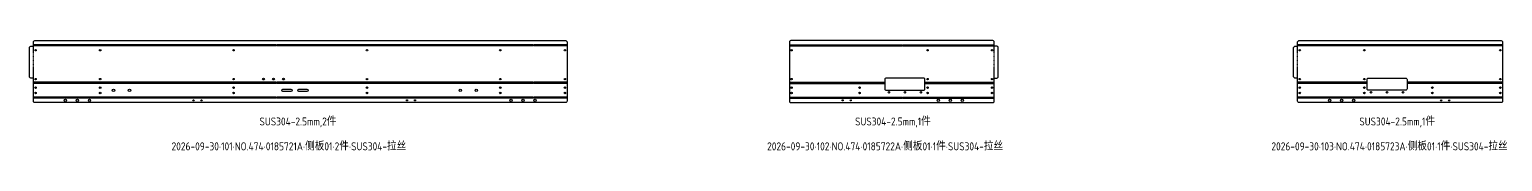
# Model space of a CAD drawing. Header units: inches. Extents: x -1146 to 223752, y 26431 to 27942.
# Drawn here: x 148519 to 154041, y 26431 to 26843 of the extents above; entities that cross this region are included whole.
import ezdxf

# ---------------------------------------------------------------- set-up
doc = ezdxf.new("R2010")
doc.units = ezdxf.units.IN
doc.header["$LTSCALE"] = 0.194989
doc.linetypes.add('CENTER', pattern=[50.8, 31.75, -6.35, 6.35, -6.35])
doc.layers.add('可见 (ISO)', color=7, linetype='Continuous', lineweight=25)
doc.layers.add('折弯线', color=1, linetype='CENTER')
doc.styles.add('Z-English', font='gbenor.shx', dxfattribs={"height": 10, "bigfont": 'hztxt.shx'})

msp = doc.modelspace()

# ---------------------------------------------------------------- linework, layer by layer
at = {"layer": '可见 (ISO)'}
for points in [[(150534, 26615.7, -0.414214), (150529, 26610.7), (148539, 26610.7, -0.414214), (148534, 26615.7), (148534, 26701.7), (148535, 26701.7), (148535, 26702.7), (148524, 26702.7, -0.414214), (148519, 26707.7), (148519, 26817.2, -0.414214), (148524, 26822.2), (148535, 26822.2), (148535, 26823.2), (148534, 26823.2), (148534, 26838.2, -0.414214), (148539, 26843.2), (150529, 26843.2, -0.414214), (150534, 26838.2)], [(151367.4, 26615.7, 0.414214), (151372.4, 26610.7), (152130.4, 26610.7, 0.414214), (152135.4, 26615.7), (152135.4, 26701.7), (152134.4, 26701.7), (152134.4, 26702.7), (152145.4, 26702.7, 0.414214), (152150.4, 26707.7), (152150.4, 26817.2, 0.414214), (152145.4, 26822.2), (152134.4, 26822.2), (152134.4, 26823.2), (152135.4, 26823.2), (152135.4, 26838.2, 0.414214), (152130.4, 26843.2), (151372.4, 26843.2, 0.414214), (151367.4, 26838.2)], [(154040.6, 26615.7, -0.414214), (154035.6, 26610.7), (153277.6, 26610.7, -0.414214), (153272.6, 26615.7), (153272.6, 26701.7), (153273.6, 26701.7), (153273.6, 26702.7), (153262.6, 26702.7, -0.414214), (153257.6, 26707.7), (153257.6, 26817.2, -0.414214), (153262.6, 26822.2), (153273.6, 26822.2), (153273.6, 26823.2), (153272.6, 26823.2), (153272.6, 26838.2, -0.414214), (153277.6, 26843.2), (154035.6, 26843.2, -0.414214), (154040.6, 26838.2)], [(151725.4, 26661.7, 0.414214), (151730.4, 26656.7), (151870.4, 26656.7, 0.414214), (151875.4, 26661.7), (151875.4, 26697.7, 0.414214), (151870.4, 26702.7), (151730.4, 26702.7, 0.414214), (151725.4, 26697.7)], [(153682.6, 26661.7, -0.414214), (153677.6, 26656.7), (153537.6, 26656.7, -0.414214), (153532.6, 26661.7), (153532.6, 26697.7, -0.414214), (153537.6, 26702.7), (153677.6, 26702.7, -0.414214), (153682.6, 26697.7)], [(149499, 26652.2), (149469, 26652.2, -1), (149469, 26661.2), (149499, 26661.2, -1)], [(149559, 26652.2), (149529, 26652.2, -1), (149529, 26661.2), (149559, 26661.2, -1)]]:
    msp.add_lwpolyline(points, format="xyb", close=True, dxfattribs=at)
for centre, radius in [((148542, 26807.2), 2.75), ((148784, 26807.2), 2.75), ((149284, 26807.2), 2.75), ((149784, 26807.2), 2.75), ((150284, 26807.2), 2.75), ((150526, 26807.2), 2.75), ((151375.4, 26807.2), 2.75), ((151885.4, 26807.2), 2.75), ((152127.4, 26807.2), 2.75), ((153280.6, 26807.2), 2.75), ((153522.6, 26807.2), 2.75), ((154032.6, 26807.2), 2.75), ((148542, 26698.7), 2.75), ((148542, 26666.7), 2.75), ((148784, 26698.7), 2.75), ((148784, 26666.7), 2.75), ((149284, 26698.7), 2.75), ((149284, 26666.7), 2.75), ((149396.3, 26698.7), 3.3), ((149433.8, 26698.7), 3.3), ((149471.3, 26698.7), 3.3), ((149784, 26698.7), 2.75), ((149784, 26666.7), 2.75), ((150284, 26698.7), 2.75), ((150284, 26666.7), 2.75), ((150526, 26698.7), 2.75), ((150526, 26666.7), 2.75), ((151375.4, 26698.7), 2.75), ((151375.4, 26666.7), 2.75), ((151630.4, 26666.7), 2.75), ((151885.4, 26698.7), 2.75), ((151885.4, 26666.7), 2.75), ((152127.4, 26698.7), 2.75), ((152127.4, 26666.7), 2.75), ((153280.6, 26698.7), 2.75), ((153280.6, 26666.7), 2.75), ((153522.6, 26698.7), 2.75), ((153522.6, 26666.7), 2.75), ((153777.6, 26666.7), 2.75), ((154032.6, 26698.7), 2.75), ((154032.6, 26666.7), 2.75), ((148542, 26646.7), 2.75), ((148654, 26618.7), 4.3), ((148699, 26618.7), 4.3), ((148744, 26618.7), 4.3), ((148784, 26646.7), 2.75), ((148834, 26656.7), 4.5), ((148894, 26656.7), 4.5), ((149134, 26618.7), 2.07), ((149164, 26618.7), 2.07), ((149284, 26646.7), 2.75), ((149784, 26646.7), 2.75), ((149934, 26618.7), 2.07), ((149964, 26618.7), 2.07), ((150134, 26656.7), 4.5), ((150194, 26656.7), 4.5), ((150284, 26646.7), 2.75), ((150324, 26618.7), 4.3), ((150369, 26618.7), 4.3), ((150414, 26618.7), 4.3), ((150526, 26646.7), 2.75), ((151375.4, 26646.7), 2.75), ((151567.4, 26618.7), 2.07), ((151597.4, 26618.7), 2.07), ((151630.4, 26646.7), 2.75), ((151740.4, 26649.2), 2.75), ((151800.4, 26649.2), 2.75), ((151860.4, 26649.2), 2.75), ((151885.4, 26646.7), 2.75), ((151925.4, 26618.7), 4.5), ((151970.4, 26618.7), 4.5), ((152015.4, 26618.7), 4.5), ((152127.4, 26646.7), 2.75), ((153280.6, 26646.7), 2.75), ((153392.6, 26618.7), 4.5), ((153437.6, 26618.7), 4.5), ((153482.6, 26618.7), 4.5), ((153522.6, 26646.7), 2.75), ((153547.6, 26649.2), 2.75), ((153607.6, 26649.2), 2.75), ((153667.6, 26649.2), 2.75), ((153777.6, 26646.7), 2.75), ((153810.6, 26618.7), 2.07), ((153840.6, 26618.7), 2.07), ((154032.6, 26646.7), 2.75)]:
    msp.add_circle(centre, radius, dxfattribs=at)
at = {"layer": '折弯线', "color": 5, "linetype": 'CENTER'}
for points in [[(150534, 26827.2), (148534, 26827.2)], [(150534, 26823.2), (148534, 26823.2)], [(151367.4, 26827.2), (152135.4, 26827.2)], [(151367.4, 26823.2), (152135.4, 26823.2)], [(154040.6, 26827.2), (153272.6, 26827.2)], [(154040.6, 26823.2), (153272.6, 26823.2)], [(150534, 26686.7), (148534, 26686.7)], [(150534, 26682.7), (148534, 26682.7)], [(151367.4, 26686.7), (151725.4, 26686.7)], [(151367.4, 26682.7), (151725.4, 26682.7)], [(151875.4, 26686.7), (152135.4, 26686.7)], [(151875.4, 26682.7), (152135.4, 26682.7)], [(153532.6, 26686.7), (153272.6, 26686.7)], [(153532.6, 26682.7), (153272.6, 26682.7)], [(154040.6, 26686.7), (153682.6, 26686.7)], [(154040.6, 26682.7), (153682.6, 26682.7)], [(150534, 26630.7), (148534, 26630.7)], [(150534, 26626.7), (148534, 26626.7)], [(151367.4, 26630.7), (152135.4, 26630.7)], [(151367.4, 26626.7), (152135.4, 26626.7)], [(154040.6, 26630.7), (153272.6, 26630.7)], [(154040.6, 26626.7), (153272.6, 26626.7)]]:
    msp.add_lwpolyline(points, dxfattribs=at)
at = {"layer": '折弯线', "color": 1, "linetype": 'CENTER', "ltscale": 0.5}
for points in [[(150534, 26825.2), (148534, 26825.2)], [(148534, 26702.7), (148534, 26822.2)], [(151367.4, 26825.2), (152135.4, 26825.2)], [(152135.4, 26702.7), (152135.4, 26822.2)], [(154040.6, 26825.2), (153272.6, 26825.2)], [(153272.6, 26702.7), (153272.6, 26822.2)], [(150534, 26684.7), (148534, 26684.7)], [(151367.4, 26684.7), (151725.4, 26684.7)], [(151875.4, 26684.7), (152135.4, 26684.7)], [(153532.6, 26684.7), (153272.6, 26684.7)], [(154040.6, 26684.7), (153682.6, 26684.7)], [(150534, 26628.7), (148534, 26628.7)], [(151367.4, 26628.7), (152135.4, 26628.7)], [(154040.6, 26628.7), (153272.6, 26628.7)]]:
    msp.add_lwpolyline(points, dxfattribs=at)

# ---------------------------------------------------------------- texts
at = {"color": 3, "style": 'Z-English'}
for s, p in [('SUS304-2.5mm,2件', (149381.3, 26524.4)), ('SUS304-2.5mm,1件', (151613.7, 26524.4)), ('SUS304-2.5mm,1件', (153503.9, 26524.4))]:
    msp.add_text(s, height=30, dxfattribs=at).set_placement(p)
at = {"color": 2, "style": 'Z-English'}
for s, p in [('2026-09-30·101·NO.474·0185721A·侧板01·2件·SUS304-拉丝', (149051.6, 26431)), ('2026-09-30·102·NO.474·0185722A·侧板01·1件·SUS304-拉丝', (151284, 26431)), ('2026-09-30·103·NO.474·0185723A·侧板01·1件·SUS304-拉丝', (153174.2, 26431))]:
    msp.add_text(s, height=30, dxfattribs=at).set_placement(p)

doc.saveas('drawing.dxf')
